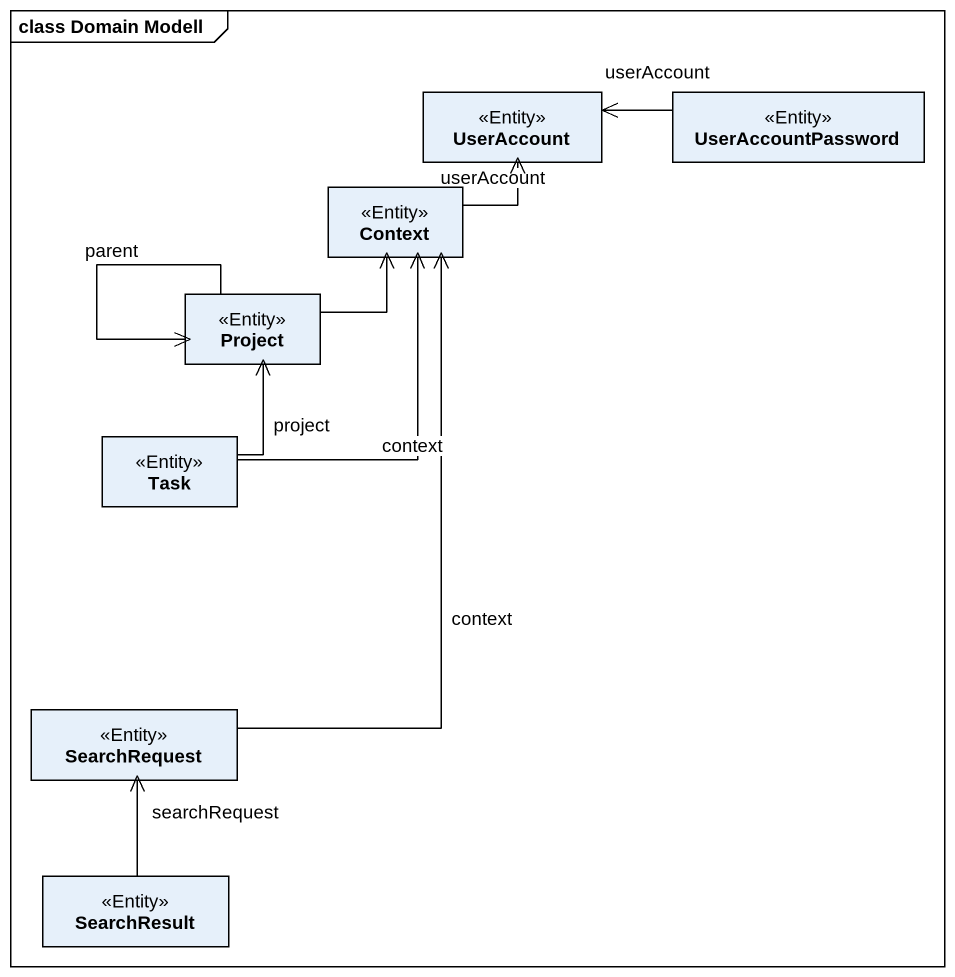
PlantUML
@startuml
mainframe class Domain Modell
hide circle
hide empty members
class UserAccount <<Entity>>
class UserAccountPassword <<Entity>>
class Context <<Entity>>
class Project <<Entity>>
class Task <<Entity>>
class SearchRequest <<Entity>>
class SearchResult <<Entity>>
UserAccountPassword -left-> UserAccount : userAccount
Context -up-> UserAccount : userAccount
Project -up-> Context
Project --> Project : parent
Task -up-> Context : context
Task -up-> Project : project
SearchRequest -up-> Context : context
SearchResult -up-> SearchRequest : searchRequest
@enduml
